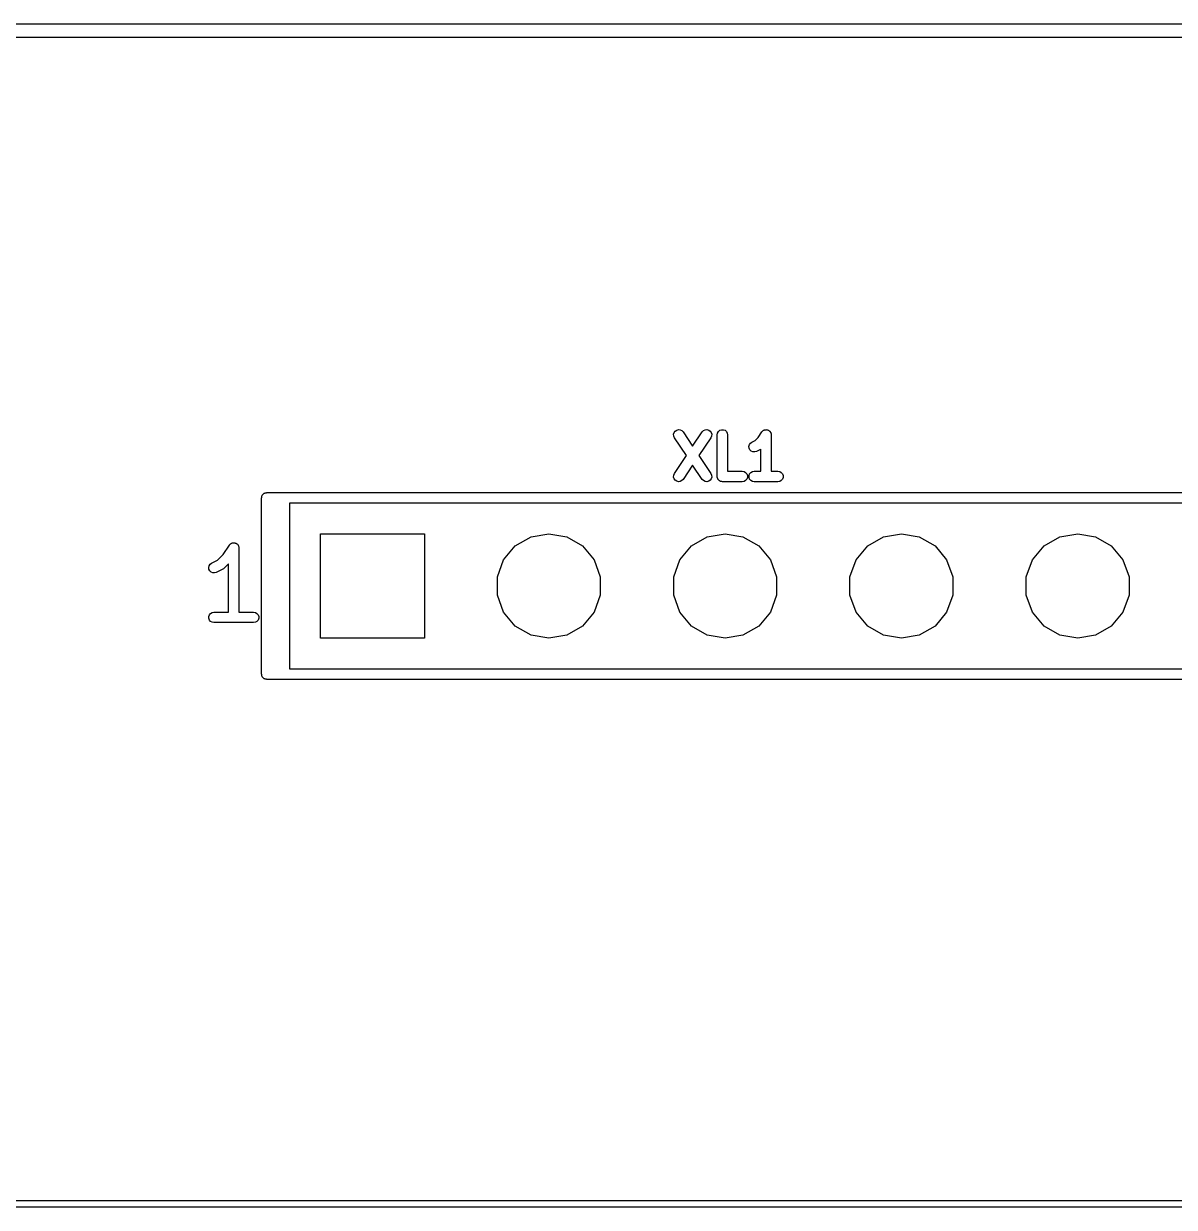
# Model space of a CAD drawing. Extents: x 10 to 287, y -200 to -10.
# Drawn here: x 162.17 to 178.75, y -66.95 to -49.9 of the extents above; entities that cross this region are included whole.
import ezdxf

# ---------------------------------------------------------------- set-up
doc = ezdxf.new("R2010")
doc.units = 0
doc.header["$MEASUREMENT"] = 0
doc.layers.add('BLACK', color=7, linetype='CONTINUOUS')

msp = doc.modelspace()

# ---------------------------------------------------------------- linework, layer by layer
at = {"layer": 'Black'}
for p, q in [((106, -49.9), (208, -49.9)), ((207.991, -50.1), (106.004, -50.1)), ((171.582, -55.7536), (171.608, -55.7475)), ((171.608, -55.7475), (171.633, -55.7503)), ((171.633, -55.7503), (171.657, -55.7619)), ((171.968, -55.7619), (171.991, -55.7503)), ((171.991, -55.7503), (172.017, -55.7475)), ((172.017, -55.7475), (172.043, -55.7536)), ((172.203, -55.7574), (172.228, -55.7484)), ((172.228, -55.7484), (172.254, -55.7484)), ((172.254, -55.7484), (172.278, -55.7574)), ((172.84, -55.7543), (172.848, -55.7503)), ((172.848, -55.7503), (172.853, -55.7499)), ((172.853, -55.7499), (172.857, -55.7484)), ((172.857, -55.7484), (172.865, -55.7484)), ((172.865, -55.7484), (172.874, -55.7475)), ((172.874, -55.7475), (172.878, -55.7484)), ((172.878, -55.7484), (172.883, -55.7484)), ((172.883, -55.7484), (172.891, -55.7515)), ((172.891, -55.7515), (172.9, -55.7536)), ((171.538, -55.8141), (171.545, -55.7891)), ((171.54, -55.8401), (171.538, -55.8141)), ((171.55, -55.8639), (171.54, -55.8401)), ((171.545, -55.7891), (171.561, -55.7681)), ((171.722, -56.1223), (171.55, -55.8639)), ((171.561, -55.7681), (171.582, -55.7536)), ((171.657, -55.7619), (171.675, -55.7807)), ((171.675, -55.7807), (171.812, -55.9871)), ((171.812, -55.9871), (171.95, -55.7807)), ((172.075, -55.8639), (171.903, -56.1223)), ((171.95, -55.7807), (171.968, -55.7619)), ((172.043, -55.7536), (172.064, -55.7681)), ((172.064, -55.7681), (172.08, -55.7891)), ((172.085, -55.8401), (172.075, -55.8639)), ((172.08, -55.7891), (172.087, -55.8141)), ((172.087, -55.8141), (172.085, -55.8401)), ((172.166, -55.8223), (172.17, -55.7967)), ((172.166, -56.4223), (172.166, -55.8223)), ((172.17, -55.7967), (172.184, -55.7741)), ((172.184, -55.7741), (172.203, -55.7574)), ((172.278, -55.7574), (172.298, -55.7741)), ((172.298, -55.7741), (172.311, -55.7967)), ((172.311, -55.7967), (172.316, -55.8223)), ((172.316, -55.8223), (172.316, -56.3473)), ((172.665, -55.9267), (172.711, -55.9035)), ((172.711, -55.9035), (172.754, -55.8602)), ((172.754, -55.8602), (172.807, -55.7807)), ((172.807, -55.7807), (172.81, -55.7777)), ((172.81, -55.7777), (172.812, -55.7741)), ((172.812, -55.7741), (172.819, -55.7683)), ((172.819, -55.7683), (172.825, -55.7619)), ((172.825, -55.7619), (172.829, -55.76)), ((172.829, -55.76), (172.832, -55.7574)), ((172.832, -55.7574), (172.84, -55.7543)), ((172.9, -55.7536), (172.903, -55.7559)), ((172.903, -55.7559), (172.907, -55.7574)), ((172.907, -55.7574), (172.914, -55.7631)), ((172.914, -55.7631), (172.921, -55.7681)), ((172.921, -55.7681), (172.924, -55.7714)), ((172.924, -55.7714), (172.927, -55.7741)), ((172.927, -55.7741), (172.931, -55.7818)), ((172.931, -55.7818), (172.937, -55.7891)), ((172.937, -55.7891), (172.938, -55.7931)), ((172.938, -55.7931), (172.94, -55.7967)), ((172.94, -55.7967), (172.942, -55.8055)), ((172.942, -55.8055), (172.944, -55.8141)), ((172.944, -55.8141), (172.944, -55.8182)), ((172.944, -55.8182), (172.945, -55.8223)), ((172.945, -55.8223), (172.945, -56.3473)), ((172.623, -55.9892), (172.629, -55.9639)), ((172.626, -56.0151), (172.623, -55.9892)), ((172.638, -56.0384), (172.626, -56.0151)), ((172.629, -55.9639), (172.644, -55.9422)), ((172.657, -56.0563), (172.638, -56.0384)), ((172.644, -55.9422), (172.665, -55.9267)), ((172.681, -56.0667), (172.657, -56.0563)), ((172.707, -56.0682), (172.681, -56.0667)), ((172.732, -56.0608), (172.707, -56.0682)), ((172.789, -56.0322), (172.732, -56.0608)), ((172.795, -56.028), (172.789, -56.0322)), ((172.795, -56.3473), (172.795, -56.028)), ((171.55, -56.3807), (171.722, -56.1223)), ((171.812, -56.2575), (171.675, -56.4639)), ((171.95, -56.4639), (171.812, -56.2575)), ((171.903, -56.1223), (172.075, -56.3807)), ((171.538, -56.4306), (171.54, -56.4046)), ((171.545, -56.4555), (171.538, -56.4306)), ((171.54, -56.4046), (171.55, -56.3807)), ((172.075, -56.3807), (172.085, -56.4046)), ((172.087, -56.4306), (172.08, -56.4555)), ((172.085, -56.4046), (172.087, -56.4306)), ((172.167, -56.4288), (172.166, -56.4223)), ((172.167, -56.4353), (172.167, -56.4288)), ((172.169, -56.4415), (172.167, -56.4353)), ((172.316, -56.3473), (172.527, -56.3473)), ((172.527, -56.3473), (172.552, -56.3518)), ((172.552, -56.3518), (172.575, -56.3649)), ((172.575, -56.3649), (172.592, -56.3848)), ((172.592, -56.3848), (172.601, -56.4093)), ((172.601, -56.4353), (172.592, -56.4598)), ((172.601, -56.4093), (172.601, -56.4353)), ((172.624, -56.4093), (172.633, -56.3848)), ((172.624, -56.4353), (172.624, -56.4093)), ((172.633, -56.4598), (172.624, -56.4353)), ((172.633, -56.3848), (172.65, -56.3649)), ((172.65, -56.3649), (172.672, -56.3518)), ((172.672, -56.3518), (172.698, -56.3473)), ((172.698, -56.3473), (172.795, -56.3473)), ((172.945, -56.3473), (173.041, -56.3473)), ((173.041, -56.3473), (173.067, -56.3518)), ((173.067, -56.3518), (173.089, -56.3649)), ((173.089, -56.3649), (173.106, -56.3848)), ((173.106, -56.3848), (173.115, -56.4093)), ((173.115, -56.4353), (173.106, -56.4598)), ((173.115, -56.4093), (173.115, -56.4353)), ((171.561, -56.4765), (171.545, -56.4555)), ((171.582, -56.491), (171.561, -56.4765)), ((171.608, -56.4972), (171.582, -56.491)), ((171.633, -56.4943), (171.608, -56.4972)), ((171.657, -56.4827), (171.633, -56.4943)), ((171.675, -56.4639), (171.657, -56.4827)), ((171.968, -56.4827), (171.95, -56.4639)), ((171.991, -56.4943), (171.968, -56.4827)), ((172.017, -56.4972), (171.991, -56.4943)), ((172.043, -56.491), (172.017, -56.4972)), ((172.064, -56.4765), (172.043, -56.491)), ((172.08, -56.4555), (172.064, -56.4765)), ((172.17, -56.448), (172.169, -56.4415)), ((172.174, -56.4536), (172.17, -56.448)), ((172.176, -56.4598), (172.174, -56.4536)), ((172.18, -56.4648), (172.176, -56.4598)), ((172.184, -56.4705), (172.18, -56.4648)), ((172.189, -56.4747), (172.184, -56.4705)), ((172.193, -56.4798), (172.189, -56.4747)), ((172.198, -56.483), (172.193, -56.4798)), ((172.203, -56.4873), (172.198, -56.483)), ((172.21, -56.4895), (172.203, -56.4873)), ((172.215, -56.4928), (172.21, -56.4895)), ((172.222, -56.4939), (172.215, -56.4928)), ((172.228, -56.4962), (172.222, -56.4939)), ((172.234, -56.4962), (172.228, -56.4962)), ((172.241, -56.4973), (172.234, -56.4962)), ((172.527, -56.4973), (172.241, -56.4973)), ((172.552, -56.4928), (172.527, -56.4973)), ((172.575, -56.4798), (172.552, -56.4928)), ((172.592, -56.4598), (172.575, -56.4798)), ((172.65, -56.4798), (172.633, -56.4598)), ((172.672, -56.4928), (172.65, -56.4798)), ((172.698, -56.4973), (172.672, -56.4928)), ((173.041, -56.4973), (172.698, -56.4973)), ((173.067, -56.4928), (173.041, -56.4973)), ((173.089, -56.4798), (173.067, -56.4928)), ((173.106, -56.4598), (173.089, -56.4798)), ((165.601, -56.73), (165.602, -56.7235)), ((165.601, -59.27), (165.601, -56.73)), ((165.602, -56.717), (165.604, -56.7108)), ((165.602, -56.7235), (165.602, -56.717)), ((165.604, -56.7108), (165.606, -56.7043)), ((165.606, -56.7043), (165.609, -56.6987)), ((165.609, -56.6987), (165.611, -56.6925)), ((165.611, -56.6925), (165.615, -56.6875)), ((165.615, -56.6875), (165.619, -56.6818)), ((165.619, -56.6818), (165.624, -56.6776)), ((165.624, -56.6776), (165.628, -56.6725)), ((165.628, -56.6725), (165.633, -56.6693)), ((165.633, -56.6693), (165.638, -56.665)), ((165.638, -56.665), (165.645, -56.6628)), ((165.645, -56.6628), (165.65, -56.6595)), ((165.65, -56.6595), (165.657, -56.6584)), ((165.657, -56.6584), (165.663, -56.6561)), ((165.663, -56.6561), (165.67, -56.6561)), ((165.67, -56.6561), (165.676, -56.655)), ((165.676, -56.655), (181.17, -56.655)), ((166.005, -56.805), (166.005, -59.195)), ((181.095, -56.805), (166.005, -56.805)), ((166.45, -58.75), (166.45, -57.25)), ((166.45, -57.25), (167.95, -57.25)), ((167.95, -57.25), (167.95, -58.75)), ((169.483, -57.2925), (169.74, -57.2471)), ((169.74, -57.2471), (169.997, -57.2925)), ((172.023, -57.2925), (172.28, -57.2471)), ((172.28, -57.2471), (172.537, -57.2925)), ((174.563, -57.2925), (174.82, -57.2471)), ((174.82, -57.2471), (175.077, -57.2925)), ((177.103, -57.2925), (177.36, -57.2471)), ((177.36, -57.2471), (177.617, -57.2925)), ((165.046, -57.5475), (165.138, -57.4108)), ((165.138, -57.4108), (165.14, -57.4078)), ((165.14, -57.4078), (165.143, -57.4042)), ((165.143, -57.4042), (165.149, -57.3984)), ((165.149, -57.3984), (165.156, -57.3919)), ((165.156, -57.3919), (165.159, -57.3901)), ((165.159, -57.3901), (165.162, -57.3874)), ((165.162, -57.3874), (165.171, -57.3844)), ((165.171, -57.3844), (165.179, -57.3804)), ((165.179, -57.3804), (165.183, -57.3799)), ((165.183, -57.3799), (165.187, -57.3785)), ((165.187, -57.3785), (165.196, -57.3785)), ((165.196, -57.3785), (165.205, -57.3775)), ((165.205, -57.3775), (165.209, -57.3785)), ((165.209, -57.3785), (165.213, -57.3785)), ((165.213, -57.3785), (165.221, -57.3816)), ((165.221, -57.3816), (165.23, -57.3837)), ((165.23, -57.3837), (165.234, -57.386)), ((165.234, -57.386), (165.237, -57.3874)), ((165.237, -57.3874), (165.244, -57.3932)), ((165.244, -57.3932), (165.252, -57.3981)), ((165.252, -57.3981), (165.254, -57.4015)), ((165.254, -57.4015), (165.257, -57.4042)), ((165.257, -57.4042), (165.262, -57.4119)), ((165.262, -57.4119), (165.267, -57.4191)), ((165.267, -57.4191), (165.268, -57.4231)), ((165.268, -57.4231), (165.27, -57.4267)), ((165.27, -57.4267), (165.272, -57.4355)), ((165.272, -57.4355), (165.275, -57.4441)), ((165.275, -57.4441), (165.274, -57.4483)), ((165.274, -57.4483), (165.275, -57.4524)), ((165.275, -57.4524), (165.275, -58.3774)), ((169.088, -57.6236), (169.256, -57.4233)), ((169.256, -57.4233), (169.483, -57.2925)), ((169.997, -57.2925), (170.224, -57.4233)), ((170.224, -57.4233), (170.392, -57.6236)), ((171.628, -57.6236), (171.796, -57.4233)), ((171.796, -57.4233), (172.023, -57.2925)), ((172.537, -57.2925), (172.764, -57.4233)), ((172.764, -57.4233), (172.932, -57.6236)), ((174.168, -57.6236), (174.336, -57.4233)), ((174.336, -57.4233), (174.563, -57.2925)), ((175.077, -57.2925), (175.304, -57.4233)), ((175.304, -57.4233), (175.472, -57.6236)), ((176.708, -57.6236), (176.876, -57.4233)), ((176.876, -57.4233), (177.103, -57.2925)), ((177.617, -57.2925), (177.844, -57.4233)), ((177.844, -57.4233), (178.012, -57.6236)), ((164.881, -57.671), (164.965, -57.6288)), ((164.965, -57.6288), (165.046, -57.5475)), ((168.999, -57.8693), (169.088, -57.6236)), ((170.392, -57.6236), (170.481, -57.8693)), ((171.539, -57.8693), (171.628, -57.6236)), ((172.932, -57.6236), (173.021, -57.8693)), ((174.079, -57.8693), (174.168, -57.6236)), ((175.472, -57.6236), (175.561, -57.8693)), ((176.619, -57.8693), (176.708, -57.6236)), ((178.012, -57.6236), (178.101, -57.8693)), ((164.839, -57.7336), (164.845, -57.7083)), ((164.842, -57.7595), (164.839, -57.7336)), ((164.854, -57.7828), (164.842, -57.7595)), ((164.845, -57.7083), (164.86, -57.6865)), ((164.873, -57.8007), (164.854, -57.7828)), ((164.86, -57.6865), (164.881, -57.671)), ((165.043, -57.7576), (164.948, -57.8052)), ((165.053, -57.7504), (165.043, -57.7576)), ((165.063, -57.7435), (165.053, -57.7504)), ((165.125, -57.6811), (165.063, -57.7435)), ((165.125, -58.3774), (165.125, -57.6811)), ((164.897, -57.811), (164.873, -57.8007)), ((164.923, -57.8126), (164.897, -57.811)), ((164.948, -57.8052), (164.923, -57.8126)), ((168.999, -58.1307), (168.999, -57.8693)), ((170.481, -57.8693), (170.481, -58.1307)), ((171.539, -58.1307), (171.539, -57.8693)), ((173.021, -57.8693), (173.021, -58.1307)), ((174.079, -58.1307), (174.079, -57.8693)), ((175.561, -57.8693), (175.561, -58.1307)), ((176.619, -58.1307), (176.619, -57.8693)), ((178.101, -57.8693), (178.101, -58.1307)), ((169.088, -58.3764), (168.999, -58.1307)), ((170.481, -58.1307), (170.392, -58.3764)), ((171.628, -58.3764), (171.539, -58.1307)), ((173.021, -58.1307), (172.932, -58.3764)), ((174.168, -58.3764), (174.079, -58.1307)), ((175.561, -58.1307), (175.472, -58.3764)), ((176.708, -58.3764), (176.619, -58.1307)), ((178.101, -58.1307), (178.012, -58.3764)), ((164.84, -58.4394), (164.849, -58.4149)), ((164.84, -58.4654), (164.84, -58.4394)), ((164.849, -58.4899), (164.84, -58.4654)), ((164.849, -58.4149), (164.866, -58.3949)), ((164.866, -58.3949), (164.889, -58.3819)), ((164.889, -58.3819), (164.914, -58.3774)), ((164.914, -58.3774), (165.125, -58.3774)), ((165.275, -58.3774), (165.486, -58.3774)), ((165.486, -58.3774), (165.511, -58.3819)), ((165.511, -58.3819), (165.534, -58.3949)), ((165.534, -58.3949), (165.551, -58.4149)), ((165.551, -58.4149), (165.56, -58.4394)), ((165.56, -58.4654), (165.551, -58.4899)), ((165.56, -58.4394), (165.56, -58.4654)), ((169.256, -58.5767), (169.088, -58.3764)), ((170.392, -58.3764), (170.224, -58.5767)), ((171.796, -58.5767), (171.628, -58.3764)), ((172.932, -58.3764), (172.764, -58.5767)), ((174.336, -58.5767), (174.168, -58.3764)), ((175.472, -58.3764), (175.304, -58.5767)), ((176.876, -58.5767), (176.708, -58.3764)), ((178.012, -58.3764), (177.844, -58.5767)), ((164.866, -58.5098), (164.849, -58.4899)), ((164.889, -58.5229), (164.866, -58.5098)), ((164.914, -58.5274), (164.889, -58.5229)), ((165.486, -58.5274), (164.914, -58.5274)), ((165.511, -58.5229), (165.486, -58.5274)), ((165.534, -58.5098), (165.511, -58.5229)), ((165.551, -58.4899), (165.534, -58.5098)), ((169.483, -58.7075), (169.256, -58.5767)), ((170.224, -58.5767), (169.997, -58.7075)), ((172.023, -58.7075), (171.796, -58.5767)), ((172.764, -58.5767), (172.537, -58.7075)), ((174.563, -58.7075), (174.336, -58.5767)), ((175.304, -58.5767), (175.077, -58.7075)), ((177.103, -58.7075), (176.876, -58.5767)), ((177.844, -58.5767), (177.617, -58.7075)), ((167.95, -58.75), (166.45, -58.75)), ((169.74, -58.7529), (169.483, -58.7075)), ((169.997, -58.7075), (169.74, -58.7529)), ((172.28, -58.7529), (172.023, -58.7075)), ((172.537, -58.7075), (172.28, -58.7529)), ((174.82, -58.7529), (174.563, -58.7075)), ((175.077, -58.7075), (174.82, -58.7529)), ((177.36, -58.7529), (177.103, -58.7075)), ((177.617, -58.7075), (177.36, -58.7529)), ((165.602, -59.2765), (165.601, -59.27)), ((165.602, -59.283), (165.602, -59.2765)), ((165.604, -59.2892), (165.602, -59.283)), ((165.606, -59.2957), (165.604, -59.2892)), ((165.609, -59.3013), (165.606, -59.2957)), ((165.611, -59.3075), (165.609, -59.3013)), ((165.615, -59.3125), (165.611, -59.3075)), ((165.619, -59.3182), (165.615, -59.3125)), ((165.624, -59.3224), (165.619, -59.3182)), ((165.628, -59.3275), (165.624, -59.3224)), ((165.633, -59.3307), (165.628, -59.3275)), ((165.638, -59.335), (165.633, -59.3307)), ((166.005, -59.195), (181.095, -59.195)), ((165.645, -59.3372), (165.638, -59.335)), ((165.65, -59.3405), (165.645, -59.3372)), ((165.657, -59.3416), (165.65, -59.3405)), ((165.663, -59.3439), (165.657, -59.3416)), ((165.67, -59.3439), (165.663, -59.3439)), ((165.676, -59.345), (165.67, -59.3439)), ((181.17, -59.345), (165.676, -59.345)), ((144, -66.85), (200, -66.85)), ((199.95, -66.95), (144.05, -66.95))]:
    msp.add_line(p, q, dxfattribs=at)

doc.saveas('drawing.dxf')
